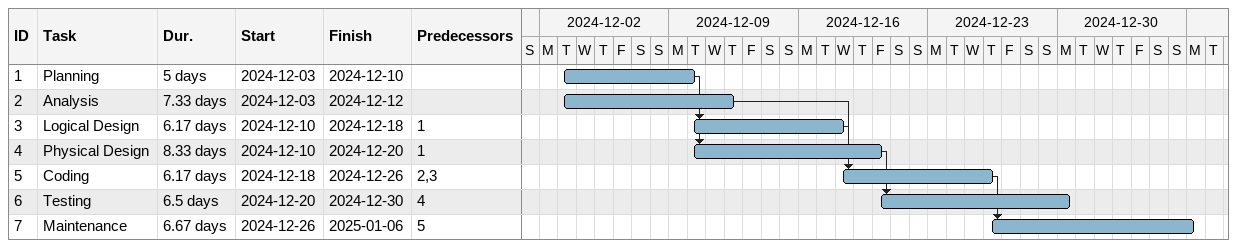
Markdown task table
| ID | Task | Duration | Start | Finish | Predecessors |
|---|---|---|---|---|---|
| 1 | Planning | 5d | 2024-12-03 | 2024-12-10 |  |
| 2 | Analysis | 7.33d | 2024-12-03 | 2024-12-12 |  |
| 3 | Logical Design | 6.17d | 2024-12-10 | 2024-12-18 | 1 |
| 4 | Physical Design | 8.33d | 2024-12-10 | 2024-12-20 | 1 |
| 5 | Coding | 6.17d | 2024-12-18 | 2024-12-26 | 2, 3 |
| 6 | Testing | 6.5d | 2024-12-20 | 2024-12-30 | 4 |
| 7 | Maintenance | 6.67d | 2024-12-26 | 2025-01-06 | 5 |
